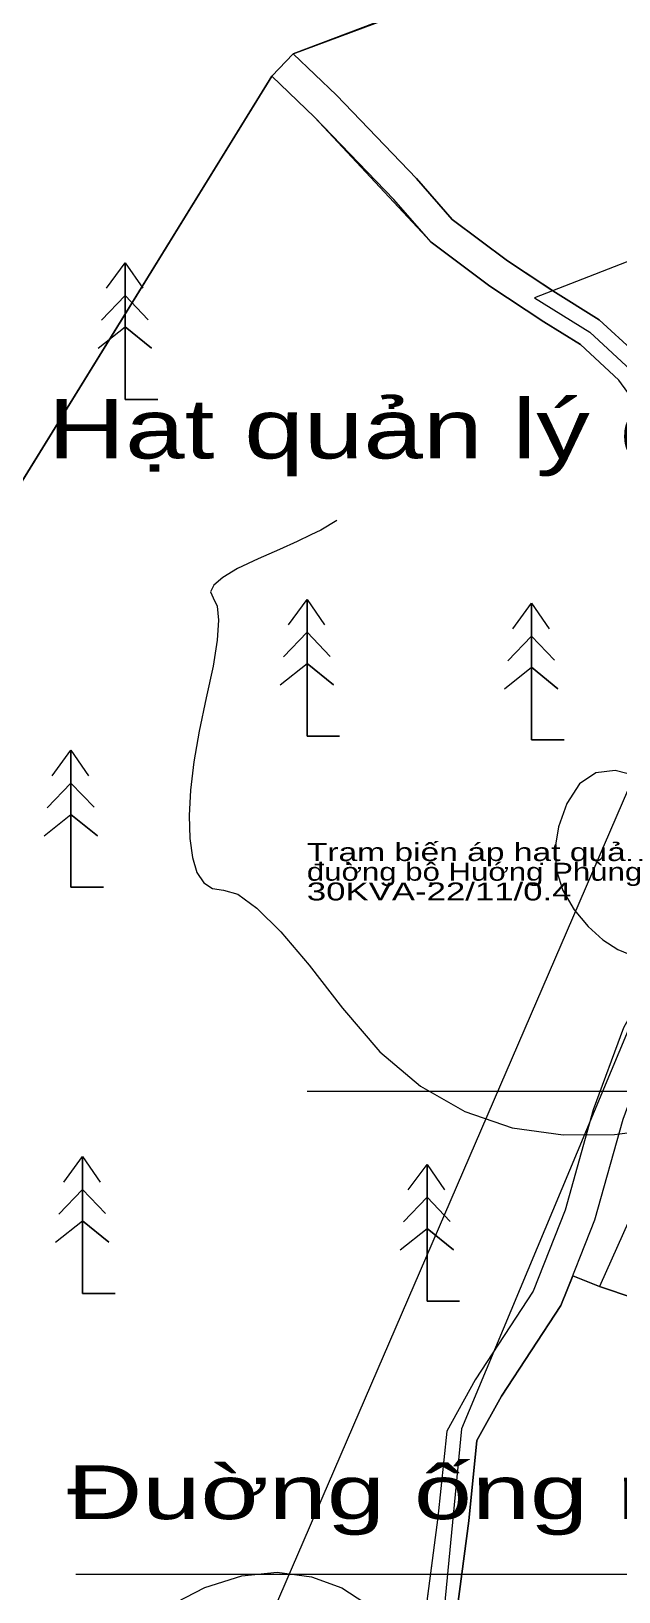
# Model space of a CAD drawing. Header units: metres. Extents: x 533049 to 537618, y 1849954 to 1852676.
# Drawn here: x 534300.4 to 534376.3, y 1852065.4 to 1852267 of the extents above; entities that cross this region are included whole.
import ezdxf

# ---------------------------------------------------------------- set-up
doc = ezdxf.new("R2010")
doc.units = ezdxf.units.M
doc.header["$LTSCALE"] = 2
for name, color, linetype, lineweight in [('48', 7, 'Continuous', 13), ('50', 7, 'Continuous', 13), ('55', 7, 'Continuous', 13), ('57', 7, 'Continuous', 13), ('60', 7, 'Continuous', 13), ('63', 7, 'Continuous', 13), ('9', 7, 'Continuous', 13)]:
    doc.layers.add(name, color=color, linetype=linetype, lineweight=lineweight)

msp = doc.modelspace()

# ---------------------------------------------------------------- linework, layer by layer
at = {"layer": '48'}
for points in [[(534468.57, 1852255.27), (534485.21, 1852321.12), (534468.36, 1852313.95), (534334.22, 1852264.06), (534339.81, 1852258.73), (534350.16, 1852247.96), (534354.77, 1852242.68), (534361.91, 1852237.32), (534367.75, 1852233.47), (534373.76, 1852229.71), (534378.35, 1852225.48), (534380.11, 1852230.59), (534392.9, 1852239.11), (534409.21, 1852247.13), (534424.81, 1852249.07), (534441.27, 1852247.98), (534448.33, 1852246.87), (534451.47, 1852259.68)], [(534426.05, 1852086.94), (534423.73, 1852074.6), (534422.53, 1852062.09), (534399.05, 1852063.42), (534399.05, 1852046.95), (534422.88, 1852047.05), (534347.84, 1851972.23), (534350.32, 1851986.26), (534351.49, 1852007.03), (534351.09, 1852020.67), (534347.92, 1852033.55), (534353.81, 1852051.07), (534356.89, 1852074.52), (534357.95, 1852084.9), (534361.13, 1852090.66), (534368.81, 1852102.34), (534370.32, 1852106.19), (534373.77, 1852104.83), (534426.12, 1852087.19)]]:
    msp.add_lwpolyline(points, close=True, dxfattribs=at)
for points in [[(534130.24, 1851934.92), (534331.46, 1852261.17), (534336.99, 1852255.9), (534352.03, 1852239.73), (534359.61, 1852234.04), (534366.59, 1852229.45), (534371.32, 1852226.51), (534376.3, 1852221.93)], [(534376.88, 1852138.22), (534372.98, 1852127.63), (534369.36, 1852114.66), (534365.23, 1852104.19), (534357.71, 1852092.73), (534354.05, 1852086.12), (534352.91, 1852074.99), (534351.36, 1852063.16)]]:
    msp.add_lwpolyline(points, dxfattribs=at)
at = {"layer": '50'}
msp.add_lwpolyline([(536135.62, 1851789.73), (535515.36, 1851926.72), (535258.49, 1851965.9), (535022.43, 1852017.88), (534680.94, 1852158.74), (534430.49, 1852265.01), (534355.97, 1852086.41), (534346.15, 1851984.65), (534462.32, 1851750.84), (534498.61, 1851623.52), (534531.69, 1851526.54), (534597.01, 1851432.26), (534785.89, 1851296.54), (534919.76, 1851224.01), (534977.19, 1851164.91), (535024.77, 1851103.67), (535103, 1851049.68), (535187.68, 1851009.38), (535275.89, 1851002.01), (535384.77, 1851022.15), (535615.7, 1851282.83), (535719.73, 1851373.89), (535864.09, 1851423.05), (536000.84, 1851463.59)], dxfattribs=at)
at = {"layer": '55'}
msp.add_lwpolyline([(534443.8, 1852157.18), (534436.9, 1852158.47), (534398.21, 1852168.6), (534398.37, 1852162.66), (534396.63, 1852155.92), (534373.77, 1852104.83), (534426.12, 1852087.19)], close=True, dxfattribs=at)
msp.add_lwpolyline([(534426.12, 1852087.19), (534373.77, 1852104.83), (534370.32, 1852106.19), (534368.81, 1852102.34), (534361.13, 1852090.66), (534357.95, 1852084.9), (534356.89, 1852074.52), (534353.81, 1852051.07)], dxfattribs=at)
at = {"layer": '57'}
for p, q in [((534312.51, 1852237.09), (534312.51, 1852219.42)), ((534309.45, 1852229.65), (534312.51, 1852232.85)), ((534315.49, 1852229.72), (534312.51, 1852232.85)), ((534309.03, 1852226.03), (534312.51, 1852228.81)), ((534315.92, 1852226.03), (534312.51, 1852228.81)), ((534312.51, 1852219.42), (534316.72, 1852219.42)), ((534336.01, 1852193.59), (534336.01, 1852175.92)), ((534365.01, 1852193.09), (534365.01, 1852175.42)), ((534332.95, 1852186.15), (534336.01, 1852189.35)), ((534338.99, 1852186.22), (534336.01, 1852189.35)), ((534361.95, 1852185.65), (534365.01, 1852188.85)), ((534367.99, 1852185.72), (534365.01, 1852188.85)), ((534332.53, 1852182.53), (534336.01, 1852185.31)), ((534339.42, 1852182.53), (534336.01, 1852185.31)), ((534361.53, 1852182.03), (534365.01, 1852184.81)), ((534368.42, 1852182.03), (534365.01, 1852184.81)), ((534336.01, 1852175.92), (534340.22, 1852175.92)), ((534365.01, 1852175.42), (534369.22, 1852175.42)), ((534305.51, 1852174.09), (534305.51, 1852156.42)), ((534302.45, 1852166.65), (534305.51, 1852169.85)), ((534308.49, 1852166.72), (534305.51, 1852169.85)), ((534302.03, 1852163.03), (534305.51, 1852165.81)), ((534308.92, 1852163.03), (534305.51, 1852165.81)), ((534305.51, 1852156.42), (534309.72, 1852156.42)), ((534307.01, 1852121.59), (534307.01, 1852103.92)), ((534351.51, 1852120.59), (534351.51, 1852102.92)), ((534303.95, 1852114.15), (534307.01, 1852117.35)), ((534309.99, 1852114.22), (534307.01, 1852117.35)), ((534348.45, 1852113.15), (534351.51, 1852116.35)), ((534354.49, 1852113.22), (534351.51, 1852116.35)), ((534303.53, 1852110.53), (534307.01, 1852113.31)), ((534310.42, 1852110.53), (534307.01, 1852113.31)), ((534348.03, 1852109.53), (534351.51, 1852112.31)), ((534354.92, 1852109.53), (534351.51, 1852112.31)), ((534307.01, 1852103.92), (534311.22, 1852103.92)), ((534351.51, 1852102.92), (534355.72, 1852102.92))]:
    msp.add_line(p, q, dxfattribs=at)
for points in [[(534448.33, 1852246.87), (534441.27, 1852247.98), (534433.04, 1852248.53), (534424.81, 1852249.07), (534409.21, 1852247.13), (534392.9, 1852239.11), (534380.11, 1852230.59), (534378.35, 1852225.48), (534373.76, 1852229.71), (534367.75, 1852233.47), (534361.91, 1852237.32), (534354.77, 1852242.68), (534352.46, 1852245.32), (534350.16, 1852247.96), (534344.98, 1852253.34), (534339.81, 1852258.73), (534334.22, 1852264.06), (534468.36, 1852313.95), (534480.26, 1852319.01), (534488.54, 1852322.54), (534484.06, 1852308.58), (534477.99, 1852281.32), (534472, 1852254.39), (534451.47, 1852259.68)], [(534435.02, 1852302.37), (534325.71, 1852049.19), (534353.83, 1851932.14), (534451.75, 1851760.49), (534494.45, 1851609.32), (534521.83, 1851454.44), (534874.05, 1851297.73), (534980, 1851227.29), (535025.24, 1851130.42), (535137.95, 1851046.53), (535351.89, 1851022.3), (535580.63, 1851242.44), (535635.17, 1851288.02), (535713.4, 1851370.26), (536002.39, 1851411.84), (536158.13, 1851571.22), (536125.74, 1851798.92), (536134.24, 1851845.92), (534499.3, 1852312.5)], [(534443.24, 1852146.86), (534463.78, 1852221.88), (534466.7, 1852232.55), (534468.98, 1852246.25), (534429.03, 1852257.3), (534365.38, 1852232.55), (534372.54, 1852228.11), (534377.81, 1852223.26), (534385.42, 1852212.62), (534390.48, 1852199.87), (534397.64, 1852185.67), (534401.24, 1852171.92), (534400.64, 1852167.83)], [(534443.24, 1852146.86), (534463.78, 1852221.88), (534466.7, 1852232.55), (534468.98, 1852246.25), (534429.03, 1852257.3), (534365.38, 1852232.55), (534372.54, 1852228.11), (534377.81, 1852223.26), (534385.42, 1852212.62), (534390.48, 1852199.87), (534397.64, 1852185.67), (534401.24, 1852171.92), (534400.64, 1852167.83)]]:
    msp.add_lwpolyline(points, close=True, dxfattribs=at)
for points in [[(534378.35, 1852225.48), (534373.76, 1852229.71), (534368.74, 1852232.82), (534361.91, 1852237.32), (534354.77, 1852242.68), (534350.16, 1852247.96), (534339.81, 1852258.73), (534334.22, 1852264.06)], [(534378.35, 1852225.48), (534373.76, 1852229.71), (534368.74, 1852232.82), (534361.91, 1852237.32), (534354.77, 1852242.68), (534350.16, 1852247.96), (534339.81, 1852258.73), (534334.22, 1852264.06)], [(534377.46, 1852220.31), (534376.3, 1852221.93), (534371.32, 1852226.51), (534366.59, 1852229.45), (534359.61, 1852234.04), (534352.03, 1852239.73), (534347.2, 1852245.26), (534336.99, 1852255.9), (534331.46, 1852261.17)], [(534377.46, 1852220.31), (534376.3, 1852221.93), (534371.32, 1852226.51), (534366.59, 1852229.45), (534359.61, 1852234.04), (534352.03, 1852239.73), (534347.2, 1852245.26), (534336.99, 1852255.9), (534331.46, 1852261.17)], [(534310.09, 1852233.8), (534312.51, 1852237.09), (534314.78, 1852233.8)], [(534310.09, 1852233.8), (534312.51, 1852237.09), (534314.78, 1852233.8)], [(534316.72, 1852219.42), (534312.51, 1852219.42), (534312.51, 1852237.09)], [(534309.45, 1852229.65), (534312.51, 1852232.85), (534315.49, 1852229.72)], [(534309.03, 1852226.03), (534312.51, 1852228.81), (534315.92, 1852226.03)], [(534339.85, 1852203.79), (534337.78, 1852202.53), (534336.51, 1852201.91), (534334.74, 1852201.08), (534332.46, 1852200.05), (534329.69, 1852198.83), (534327.03, 1852197.57), (534325.12, 1852196.43), (534323.96, 1852195.43), (534323.53, 1852194.55), (534323.86, 1852193.79), (534324.38, 1852192.72), (534324.55, 1852190.9), (534324.38, 1852188.31), (534323.86, 1852184.97), (534322.99, 1852180.86), (534322.06, 1852176.55), (534321.39, 1852172.58), (534320.97, 1852168.95), (534320.79, 1852165.66), (534320.86, 1852162.71), (534321.19, 1852160.22), (534321.79, 1852158.31), (534322.66, 1852156.97), (534323.81, 1852156.21), (534325.22, 1852156.02), (534327.07, 1852155.49), (534329.54, 1852153.7), (534332.61, 1852150.65), (534336.3, 1852146.33), (534340.6, 1852140.75), (534345.42, 1852135.13), (534350.68, 1852130.69), (534356.37, 1852127.42), (534362.51, 1852125.33), (534369.09, 1852124.41), (534375.74, 1852124.46), (534382.1, 1852125.26)], [(534333.59, 1852190.3), (534336.01, 1852193.59), (534338.28, 1852190.3)], [(534333.59, 1852190.3), (534336.01, 1852193.59), (534338.28, 1852190.3)], [(534340.22, 1852175.92), (534336.01, 1852175.92), (534336.01, 1852193.59)], [(534362.59, 1852189.8), (534365.01, 1852193.09), (534367.28, 1852189.8)], [(534362.59, 1852189.8), (534365.01, 1852193.09), (534367.28, 1852189.8)], [(534369.22, 1852175.42), (534365.01, 1852175.42), (534365.01, 1852193.09)], [(534332.95, 1852186.15), (534336.01, 1852189.35), (534338.99, 1852186.22)], [(534361.95, 1852185.65), (534365.01, 1852188.85), (534367.99, 1852185.72)], [(534332.53, 1852182.53), (534336.01, 1852185.31), (534339.42, 1852182.53)], [(534361.53, 1852182.03), (534365.01, 1852184.81), (534368.42, 1852182.03)], [(534303.09, 1852170.8), (534305.51, 1852174.09), (534307.78, 1852170.8)], [(534303.09, 1852170.8), (534305.51, 1852174.09), (534307.78, 1852170.8)], [(534309.72, 1852156.42), (534305.51, 1852156.42), (534305.51, 1852174.09)], [(534378.81, 1852170.7), (534375.83, 1852171.49), (534373.3, 1852171.17), (534371.22, 1852169.75), (534369.58, 1852167.22), (534368.49, 1852164.2), (534368.03, 1852161.32), (534368.21, 1852158.57), (534369.04, 1852155.96), (534370.5, 1852153.48), (534372.32, 1852151.31), (534374.2, 1852149.59), (534376.14, 1852148.33), (534378.14, 1852147.54)], [(534302.45, 1852166.65), (534305.51, 1852169.85), (534308.49, 1852166.72)], [(534302.03, 1852163.03), (534305.51, 1852165.81), (534308.92, 1852163.03)], [(534336.02, 1852130.03), (534405.38, 1852130.03), (534429.74, 1852157.62), (534427.66, 1852156.45)], [(534391.41, 1852157.49), (534387.23, 1852151.58), (534381.69, 1852146.85), (534376.88, 1852138.22), (534372.98, 1852127.63), (534369.36, 1852114.66), (534365.23, 1852104.19), (534357.71, 1852092.73), (534354.05, 1852086.12), (534352.91, 1852074.99), (534349.89, 1852051.98)], [(534395.31, 1852156.6), (534390.23, 1852148.89), (534384.83, 1852144.28), (534380.53, 1852136.54), (534376.78, 1852126.4), (534373.15, 1852113.39), (534368.81, 1852102.34), (534361.13, 1852090.66), (534357.95, 1852084.9), (534356.89, 1852074.52), (534353.81, 1852051.07)], [(534304.59, 1852118.3), (534307.01, 1852121.59), (534309.28, 1852118.3)], [(534304.59, 1852118.3), (534307.01, 1852121.59), (534309.28, 1852118.3)], [(534311.22, 1852103.92), (534307.01, 1852103.92), (534307.01, 1852121.59)], [(534349.09, 1852117.3), (534351.51, 1852120.59), (534353.78, 1852117.3)], [(534349.09, 1852117.3), (534351.51, 1852120.59), (534353.78, 1852117.3)], [(534355.72, 1852102.92), (534351.51, 1852102.92), (534351.51, 1852120.59)], [(534303.95, 1852114.15), (534307.01, 1852117.35), (534309.99, 1852114.22)], [(534348.45, 1852113.15), (534351.51, 1852116.35), (534354.49, 1852113.22)], [(534303.53, 1852110.53), (534307.01, 1852113.31), (534310.42, 1852110.53)], [(534348.03, 1852109.53), (534351.51, 1852112.31), (534354.92, 1852109.53)], [(534306.15, 1852067.65), (534397.65, 1852067.65), (534393, 1852066.56)], [(534317.91, 1852063.36), (534322.82, 1852065.93), (534327.57, 1852067.44), (534332.16, 1852067.9), (534336.6, 1852067.3), (534340.5, 1852065.89), (534343.48, 1852063.94)]]:
    msp.add_lwpolyline(points, dxfattribs=at)
at = {"layer": '60'}
for points in [[(533867.55, 1851553.31), (533871.83, 1851556.27), (533977.24, 1851648.42), (534130.24, 1851934.92), (534331.46, 1852261.17)], [(534331.46, 1852261.17), (534336.99, 1852255.9), (534352.03, 1852239.73), (534359.61, 1852234.04), (534366.59, 1852229.45), (534371.32, 1852226.51), (534376.3, 1852221.93)], [(534376.88, 1852138.22), (534372.98, 1852127.63), (534369.36, 1852114.66), (534365.23, 1852104.19), (534357.71, 1852092.73), (534354.05, 1852086.12), (534352.91, 1852074.99), (534351.36, 1852063.16)]]:
    msp.add_lwpolyline(points, dxfattribs=at)
at = {"layer": '63'}
msp.add_lwpolyline([(536154.15, 1851837.61), (534610.33, 1852284.54), (534600.31, 1852290.54), (534590.7, 1852288.94), (534492.16, 1852324.08), (534334.22, 1852264.06), (534331.46, 1852261.17), (534130.24, 1851934.92), (533977.24, 1851648.42), (533635.79, 1851349.93), (533873.14, 1850873.11), (533992.12, 1850668.54), (534105.11, 1850436.65), (534145.61, 1850408.52), (534298.24, 1850375.42), (534676.74, 1850366.42), (535302.12, 1850496.66), (535596.71, 1850749.44), (535598.06, 1850750.65), (535665.24, 1850813.42), (535773.24, 1850864.92), (535903.24, 1850946.42), (536051.24, 1851044.92)], dxfattribs=at)
at = {"layer": '9'}
msp.add_lwpolyline([(534443.24, 1852146.86), (534463.78, 1852221.88), (534466.7, 1852232.55), (534468.98, 1852246.25), (534429.03, 1852257.3), (534365.38, 1852232.55), (534372.54, 1852228.11), (534377.81, 1852223.26), (534385.42, 1852212.62), (534390.48, 1852199.87), (534397.64, 1852185.67), (534401.24, 1852171.92), (534400.64, 1852167.83)], close=True, dxfattribs=at)

# ---------------------------------------------------------------- texts
at = {"layer": '57'}
for s, height, width, p in [('Hạt quản lý đuờng bộ Huớng Phùng', 7.668, 1.35, (534302.51, 1852211.79)), ('Trạm biến áp hạt quản lý ', 2.315, 1.4, (534335.98, 1852159.78)), ('đuờng bộ Huớng Phùng', 2.315, 1.3, (534335.98, 1852157.24)), ('30KVA-22/11/0.4', 2.315, 1.45, (534335.98, 1852154.69)), ('Đuờng ống nuớc tự chảy 0 100', 6.952, 1.45, (534305, 1852074.75))]:
    msp.add_text(s, height=height, dxfattribs=dict(at, width=width)).set_placement(p)

doc.saveas('drawing.dxf')
